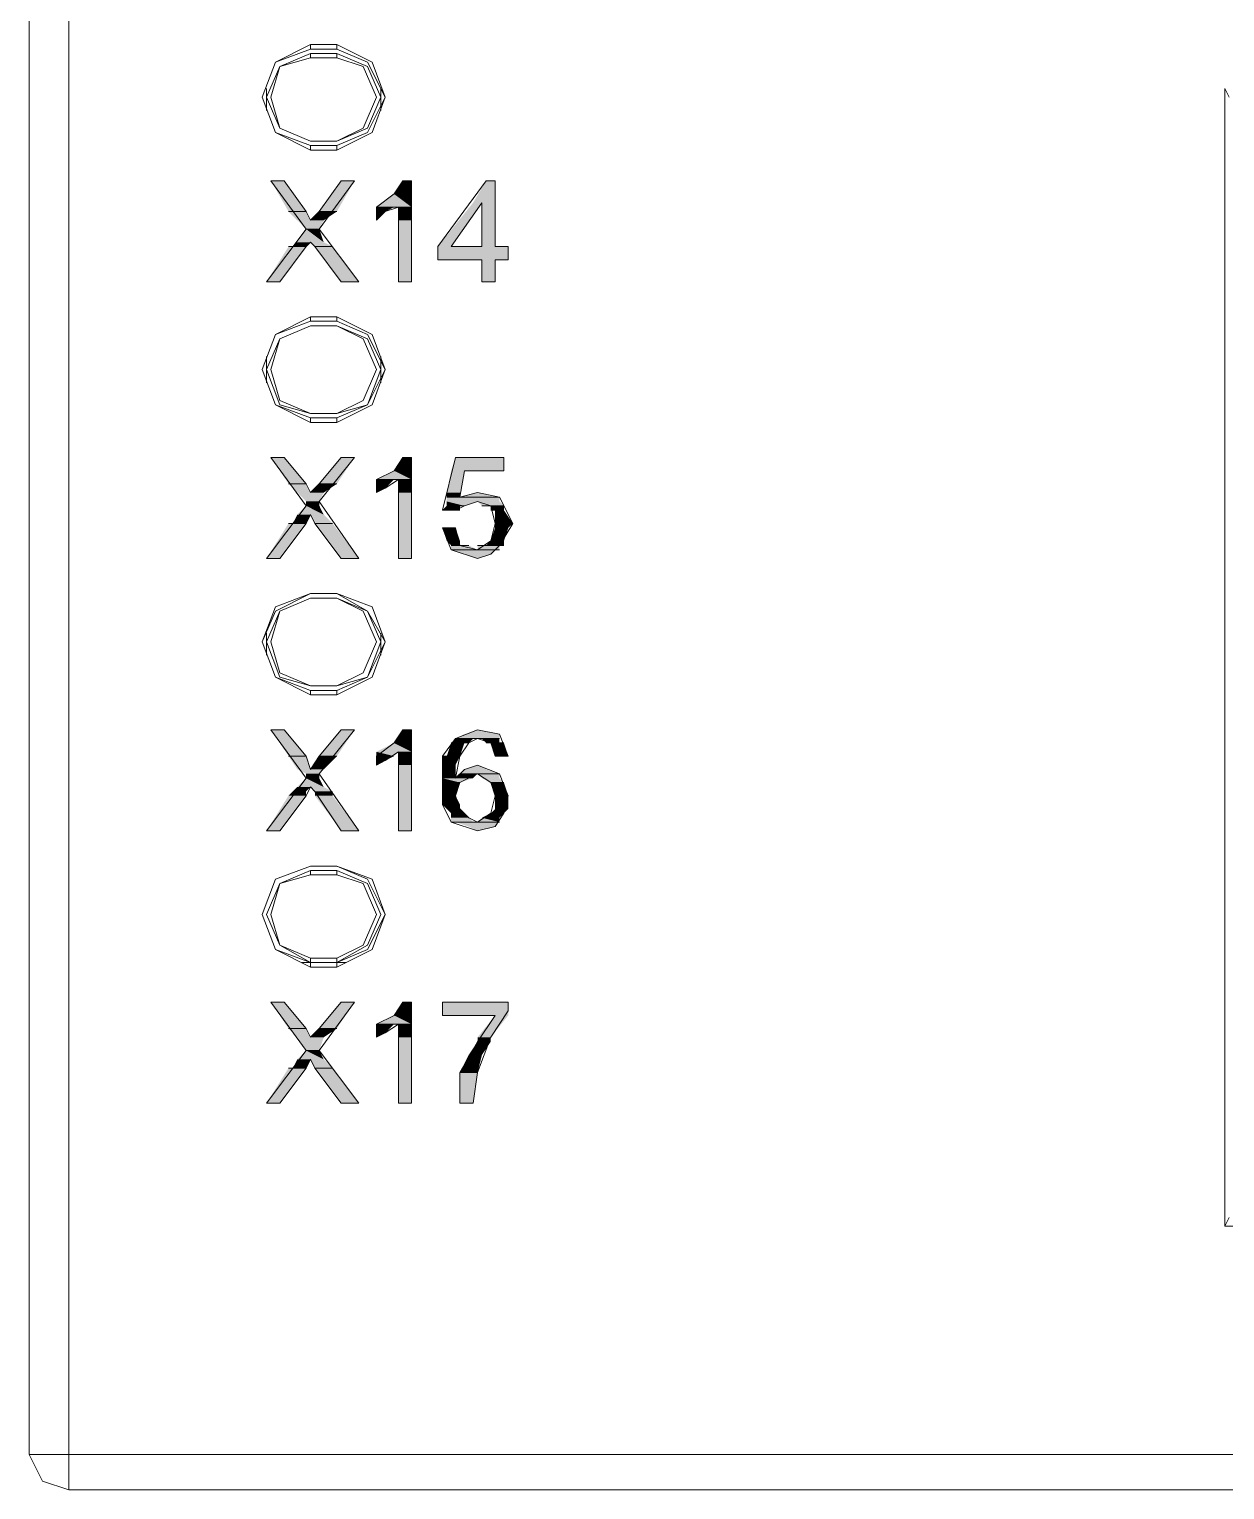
# Model space of a CAD drawing. Header units: millimetres. Extents: x 41 to 1635, y 11 to 1528.
# Drawn here: x 952.25 to 967.66, y 1108.11 to 1126.95 of the extents above; entities that cross this region are included whole.
import ezdxf

# ---------------------------------------------------------------- set-up
doc = ezdxf.new("R2010")
doc.units = ezdxf.units.MM
doc.header["$LTSCALE"] = 8
for name, color, linetype in [('Layer1', 3, 'CONTINUOUS'), ('PDF_Geometry', 7, 'CONTINUOUS'), ('PDF_Solid Fills', 7, 'CONTINUOUS')]:
    doc.layers.add(name, color=color, linetype=linetype)

# ---------------------------------------------------------------- blocks, each defined once
blk = doc.blocks.new('28SS211R')
at = {"layer": 'PDF_Geometry', "lineweight": 9}
for points in [[(0.177, 0.185), (0.177, -90.174), (45.384, -90.174), (45.894, -90.174)], [(45.894, -0.269), (-0.333, -0.269), (-0.333, -89.721)], [(3.292, -72.896), (2.839, -72.669), (2.669, -72.216), (2.839, -71.762), (3.292, -71.536), (3.292, -71.593)], [(3.632, -71.593), (3.632, -71.536), (3.292, -71.536)], [(3.632, -71.536), (4.086, -71.762), (4.255, -72.216), (4.086, -72.669), (3.632, -72.896), (3.632, -72.839)], [(3.292, -71.593), (2.839, -71.762), (2.669, -72.216), (2.839, -72.669), (3.292, -72.839)], [(3.292, -72.782), (2.896, -72.612), (2.726, -72.216), (2.896, -71.819), (3.292, -71.649), (3.292, -71.706)], [(3.292, -71.706), (2.896, -71.819), (2.783, -72.216), (2.896, -72.612), (3.292, -72.782)], [(3.632, -71.593), (3.292, -71.593)], [(3.632, -71.706), (3.632, -71.649), (3.292, -71.649)], [(3.632, -71.706), (3.292, -71.706)], [(3.632, -72.839), (4.029, -72.669), (4.255, -72.216), (4.029, -71.762), (3.632, -71.593)], [(3.632, -71.706), (3.972, -71.819), (4.142, -72.216), (3.972, -72.612), (3.632, -72.782), (4.029, -72.612), (4.199, -72.216), (4.029, -71.819), (3.632, -71.649)], [(2.726, -72.386), (2.726, -72.102)], [(4.199, -72.386), (4.199, -72.102)], [(15.076, -86.775), (15.076, -72.102), (15.133, -72.216)], [(3.292, -72.782), (3.292, -72.782)], [(3.292, -72.839), (3.292, -72.896), (3.632, -72.896)], [(3.292, -72.839), (3.632, -72.839)], [(3.632, -72.782), (3.632, -72.782)], [(3.292, -76.408), (2.839, -76.181), (2.669, -75.728), (2.839, -75.275), (3.292, -75.048), (3.292, -75.105)], [(3.292, -75.105), (2.839, -75.275), (2.669, -75.728), (2.839, -76.181), (3.292, -76.351)], [(3.632, -75.105), (3.632, -75.048), (3.292, -75.048)], [(3.632, -75.105), (3.292, -75.105)], [(3.632, -75.048), (4.086, -75.275), (4.255, -75.728), (4.086, -76.181), (3.632, -76.408), (3.632, -76.351)], [(3.632, -76.351), (4.029, -76.181), (4.255, -75.728), (4.029, -75.275), (3.632, -75.105)], [(3.292, -75.162), (3.292, -75.162)], [(3.632, -75.162), (3.632, -75.162)], [(2.726, -75.898), (2.726, -75.558)], [(4.199, -75.898), (4.199, -75.558)], [(3.292, -76.295), (3.292, -76.295)], [(3.292, -76.351), (3.292, -76.408), (3.632, -76.408)], [(3.292, -76.351), (3.632, -76.351)], [(3.632, -76.295), (3.632, -76.295)], [(3.292, -79.864), (2.839, -79.694), (2.669, -79.24), (2.839, -78.844), (3.292, -78.617), (2.839, -78.787), (2.669, -79.24), (2.839, -79.694), (3.292, -79.92)], [(3.292, -78.617), (3.292, -78.617)], [(3.292, -78.674), (3.292, -78.674)], [(3.632, -78.617), (3.632, -78.617)], [(3.632, -78.617), (4.086, -78.787), (4.255, -79.24), (4.086, -79.694), (3.632, -79.92), (3.632, -79.864)], [(3.632, -79.864), (4.029, -79.694), (4.255, -79.24), (4.029, -78.844), (3.632, -78.617)], [(3.632, -78.674), (3.632, -78.674)], [(2.726, -79.41), (2.726, -79.127)], [(4.199, -79.41), (4.199, -79.127)], [(3.292, -79.807), (3.292, -79.807)], [(3.292, -79.864), (3.292, -79.92), (3.632, -79.92)], [(3.292, -79.864), (3.632, -79.864)], [(3.632, -79.807), (3.632, -79.807)], [(3.292, -83.376), (2.839, -83.206), (2.669, -82.753), (2.839, -82.3), (3.292, -82.13), (2.839, -82.3), (2.669, -82.753), (2.839, -83.206), (3.292, -83.433)], [(3.292, -83.376), (2.896, -83.149), (2.726, -82.753), (2.896, -82.356), (3.292, -82.186), (3.292, -82.243)], [(3.292, -82.243), (2.896, -82.356), (2.783, -82.753), (2.896, -83.149), (3.292, -83.319)], [(3.292, -82.13), (3.292, -82.13)], [(3.632, -82.243), (3.632, -82.186), (3.292, -82.186)], [(3.632, -82.243), (3.292, -82.243)], [(3.632, -82.13), (3.632, -82.13)], [(3.632, -82.13), (4.086, -82.3), (4.255, -82.753), (4.086, -83.206), (3.632, -83.433), (3.632, -83.376), (3.632, -83.319)], [(3.632, -82.186), (4.029, -82.356), (4.199, -82.753), (4.029, -83.149), (3.632, -83.376), (4.029, -83.206), (4.255, -82.753), (4.029, -82.3), (3.632, -82.13)], [(3.632, -83.319), (3.972, -83.149), (4.142, -82.753), (3.972, -82.356), (3.632, -82.243)], [(3.179, -83.376), (3.746, -83.376)], [(3.292, -83.319), (3.292, -83.376), (3.292, -83.433), (3.632, -83.433)], [(3.292, -83.319), (3.632, -83.319)], [(5.672, -84.056), (4.992, -84.056), (4.992, -83.886), (5.842, -83.886), (5.842, -83.999), (5.615, -84.339), (5.445, -84.792)], [(5.672, -84.056), (5.445, -84.396), (5.219, -84.792), (5.219, -85.189), (5.388, -85.189), (5.445, -84.792)], [(15.133, -86.662), (15.076, -86.775), (28.502, -86.775)], [(0.177, -90.174), (-0.163, -90.061), (-0.333, -89.721), (45.894, -89.721)]]:
    blk.add_lwpolyline(points, dxfattribs=at)
for points in [[(3.632, -72.782), (3.292, -72.782)], [(2.896, -74.595), (3.236, -74.142), (3.292, -74.085), (3.349, -74.142), (3.689, -74.595), (3.916, -74.595), (3.406, -73.915), (3.859, -73.292), (3.689, -73.292), (3.406, -73.689), (3.292, -73.802), (3.236, -73.689), (2.952, -73.292), (2.783, -73.292), (3.236, -73.915), (2.726, -74.595)], [(2.783, -73.292), (2.952, -73.292)], [(3.689, -73.292), (3.859, -73.292)], [(4.595, -73.292), (4.482, -73.292), (4.369, -73.462), (4.142, -73.632), (4.142, -73.802), (4.255, -73.689), (4.425, -73.632), (4.425, -74.595), (4.595, -74.595)], [(4.482, -73.292), (4.595, -73.292)], [(5.672, -74.595), (5.672, -74.312), (5.842, -74.312), (5.842, -74.142), (5.672, -74.142), (5.672, -73.292), (5.558, -73.292), (4.935, -74.142), (4.935, -74.312), (5.502, -74.312), (5.502, -74.595)], [(5.558, -73.292), (5.672, -73.292)], [(4.142, -73.632), (4.369, -73.632)], [(4.142, -73.632), (4.425, -73.632), (4.369, -73.632)], [(4.425, -73.632), (4.595, -73.632)], [(4.425, -73.632), (4.595, -73.632)], [(5.105, -74.142), (5.502, -73.575), (5.502, -74.142)], [(3.009, -73.689), (3.236, -73.689)], [(3.009, -73.689), (3.236, -73.689)], [(3.406, -73.689), (3.632, -73.689)], [(3.406, -73.689), (3.632, -73.689)], [(3.236, -73.915), (3.406, -73.915)], [(3.236, -73.915), (3.406, -73.915)], [(3.066, -74.142), (3.009, -74.142), (3.236, -74.142)], [(3.066, -74.142), (3.236, -74.142)], [(3.349, -74.142), (3.576, -74.142)], [(3.349, -74.142), (3.576, -74.142)], [(5.105, -74.142), (5.502, -74.142)], [(5.672, -74.142), (5.842, -74.142)], [(4.935, -74.312), (5.502, -74.312)], [(5.672, -74.312), (5.842, -74.312)], [(2.726, -74.595), (2.896, -74.595)], [(3.689, -74.595), (3.916, -74.595)], [(4.425, -74.595), (4.595, -74.595)], [(5.502, -74.595), (5.672, -74.595)], [(3.292, -76.295), (2.896, -76.125), (2.783, -75.728), (2.896, -75.332), (3.292, -75.162), (2.896, -75.332), (2.726, -75.728), (2.896, -76.181)], [(3.292, -75.162), (3.632, -75.162)], [(3.632, -75.162), (3.972, -75.332), (4.142, -75.728), (3.972, -76.125), (3.632, -76.295), (4.029, -76.181), (4.199, -75.728), (4.029, -75.332)], [(3.632, -76.295), (3.292, -76.295)], [(2.896, -78.164), (3.236, -77.711), (3.292, -77.598), (3.349, -77.711), (3.689, -78.164), (3.916, -78.164), (3.406, -77.428), (3.859, -76.861), (3.689, -76.861), (3.406, -77.201), (3.292, -77.314), (3.236, -77.201), (2.952, -76.861), (2.783, -76.861), (3.236, -77.484), (2.726, -78.164)], [(2.783, -76.861), (2.952, -76.861)], [(3.689, -76.861), (3.859, -76.861)], [(4.595, -76.861), (4.482, -76.861), (4.369, -77.031), (4.142, -77.144), (4.142, -77.314), (4.255, -77.258), (4.425, -77.144), (4.425, -78.164), (4.595, -78.164)], [(4.482, -76.861), (4.595, -76.861)], [(5.105, -78.051), (5.445, -78.164), (5.615, -78.107), (5.728, -77.994), (5.898, -77.711), (5.728, -77.371), (5.445, -77.314), (5.219, -77.371), (5.275, -77.031), (5.785, -77.031), (5.785, -76.861), (5.162, -76.861), (4.992, -77.541), (5.162, -77.541), (5.275, -77.484), (5.445, -77.428), (5.615, -77.484), (5.672, -77.711), (5.615, -77.938), (5.445, -78.051), (5.219, -77.994), (5.162, -77.768), (4.992, -77.768)], [(5.162, -76.861), (5.785, -76.861)], [(5.275, -77.031), (5.785, -77.031)], [(3.009, -77.201), (3.236, -77.201)], [(3.009, -77.201), (3.236, -77.201)], [(3.406, -77.201), (3.632, -77.201)], [(3.406, -77.201), (3.632, -77.201)], [(4.142, -77.144), (4.369, -77.144)], [(4.142, -77.144), (4.425, -77.144), (4.369, -77.144)], [(4.425, -77.144), (4.595, -77.144)], [(4.425, -77.144), (4.595, -77.144)], [(5.049, -77.371), (5.728, -77.371)], [(5.049, -77.371), (5.728, -77.371)], [(4.992, -77.541), (5.219, -77.541), (5.162, -77.541)], [(5.049, -77.484), (5.219, -77.484)], [(5.049, -77.484), (5.275, -77.484), (5.219, -77.484)], [(5.502, -77.484), (5.785, -77.484)], [(5.502, -77.484), (5.785, -77.484)], [(5.615, -77.541), (5.785, -77.541)], [(5.615, -77.541), (5.785, -77.541)], [(3.066, -77.711), (3.009, -77.711), (3.236, -77.711)], [(3.066, -77.711), (3.236, -77.711)], [(3.349, -77.711), (3.576, -77.711)], [(3.349, -77.711), (3.576, -77.711)], [(5.162, -77.768), (4.992, -77.768), (5.162, -77.768)], [(5.672, -77.711), (5.898, -77.711)], [(5.672, -77.711), (5.898, -77.711)], [(5.672, -77.768), (5.842, -77.768)], [(5.672, -77.768), (5.842, -77.768)], [(2.726, -78.164), (2.896, -78.164)], [(3.689, -78.164), (3.916, -78.164)], [(4.425, -78.164), (4.595, -78.164)], [(5.105, -77.994), (5.332, -77.994)], [(5.105, -77.994), (5.332, -77.994)], [(5.105, -78.051), (5.672, -78.051)], [(5.105, -78.051), (5.728, -78.051), (5.672, -78.051)], [(5.558, -77.994), (5.445, -77.994), (5.728, -77.994)], [(5.558, -77.994), (5.785, -77.994), (5.728, -77.994)], [(3.292, -79.807), (2.896, -79.637), (2.783, -79.24), (2.896, -78.844), (3.292, -78.674), (2.896, -78.844), (2.726, -79.24), (2.896, -79.694)], [(3.292, -78.617), (3.632, -78.617)], [(3.292, -78.674), (3.632, -78.674)], [(3.632, -78.674), (3.972, -78.844), (4.142, -79.24), (3.972, -79.637), (3.632, -79.807), (4.029, -79.694), (4.199, -79.24), (4.029, -78.844)], [(3.632, -79.807), (3.292, -79.807)], [(2.896, -81.676), (3.236, -81.223), (3.292, -81.11), (3.349, -81.167), (3.689, -81.676), (3.916, -81.676), (3.406, -80.94), (3.859, -80.373), (3.689, -80.373), (3.406, -80.713), (3.292, -80.883), (3.236, -80.713), (2.952, -80.373), (2.783, -80.373), (3.236, -80.997), (2.726, -81.676)], [(2.783, -80.373), (2.952, -80.373)], [(3.689, -80.373), (3.859, -80.373)], [(4.595, -80.373), (4.482, -80.373), (4.369, -80.543), (4.142, -80.713), (4.142, -80.827), (4.255, -80.77), (4.425, -80.657), (4.425, -81.676), (4.595, -81.676)], [(4.482, -80.373), (4.595, -80.373)], [(5.728, -80.43), (5.445, -80.373), (5.162, -80.487), (4.992, -80.713), (4.992, -81.053), (4.992, -81.337), (5.105, -81.563), (5.445, -81.676), (5.672, -81.62), (5.785, -81.45), (5.842, -81.223), (5.728, -80.94), (5.445, -80.827), (5.275, -80.883), (5.162, -80.997), (5.219, -80.713), (5.332, -80.543), (5.445, -80.487), (5.615, -80.543), (5.672, -80.713), (5.842, -80.713)], [(5.105, -80.543), (5.275, -80.543)], [(5.105, -80.543), (5.332, -80.543), (5.275, -80.543)], [(5.162, -80.487), (5.388, -80.487)], [(5.162, -80.487), (5.445, -80.487), (5.388, -80.487)], [(5.445, -80.487), (5.728, -80.487)], [(5.445, -80.487), (5.728, -80.487)], [(5.558, -80.543), (5.785, -80.543)], [(5.558, -80.543), (5.785, -80.543)], [(3.009, -80.713), (3.236, -80.713)], [(3.009, -80.713), (3.236, -80.713)], [(3.406, -80.713), (3.632, -80.713)], [(3.406, -80.713), (3.632, -80.713)], [(5.049, -80.713), (4.992, -80.713), (5.219, -80.713)], [(5.049, -80.713), (5.219, -80.713)], [(5.049, -80.713), (5.219, -80.713)], [(5.049, -80.713), (5.219, -80.713)], [(5.049, -80.713), (5.219, -80.713)], [(5.049, -80.713), (5.219, -80.713)], [(5.672, -80.713), (5.672, -80.713)], [(5.672, -80.713), (5.842, -80.713), (5.672, -80.713)], [(5.672, -80.713), (5.672, -80.713)], [(4.992, -80.94), (5.162, -80.94)], [(4.992, -80.94), (5.162, -80.94)], [(5.219, -81.053), (5.445, -80.94), (5.615, -81.053), (5.672, -81.223), (5.615, -81.45), (5.445, -81.563), (5.332, -81.507), (5.219, -81.393), (5.162, -81.223)], [(5.219, -80.94), (5.728, -80.94)], [(5.219, -80.94), (5.728, -80.94)], [(4.992, -81.053), (5.219, -81.053)], [(4.992, -81.053), (5.219, -81.053)], [(4.992, -81.053), (5.219, -81.053)], [(4.992, -81.053), (5.219, -81.053)], [(5.615, -81.053), (5.785, -81.053)], [(5.615, -81.053), (5.785, -81.053)], [(5.615, -81.053), (5.785, -81.053)], [(5.615, -81.053), (5.785, -81.053)], [(4.992, -81.223), (5.162, -81.223)], [(4.992, -81.223), (5.162, -81.223)], [(4.992, -81.223), (5.162, -81.223)], [(4.992, -81.223), (5.162, -81.223)], [(5.672, -81.223), (5.842, -81.223)], [(5.672, -81.223), (5.842, -81.223)], [(5.672, -81.223), (5.842, -81.223)], [(5.672, -81.223), (5.842, -81.223)], [(5.105, -81.45), (5.275, -81.45)], [(5.105, -81.45), (5.275, -81.45)], [(5.615, -81.45), (5.785, -81.45)], [(5.615, -81.45), (5.785, -81.45)], [(2.726, -81.676), (2.896, -81.676)], [(3.689, -81.676), (3.916, -81.676)], [(4.425, -81.676), (4.595, -81.676)], [(5.105, -81.563), (5.445, -81.563)], [(5.105, -81.563), (5.445, -81.563)], [(5.445, -81.563), (5.728, -81.563)], [(5.445, -81.563), (5.728, -81.563)], [(3.292, -82.13), (3.632, -82.13)], [(3.632, -83.376), (3.292, -83.376)], [(2.896, -85.189), (3.236, -84.736), (3.292, -84.622), (3.349, -84.736), (3.689, -85.189), (3.916, -85.189), (3.406, -84.509), (3.859, -83.886), (3.689, -83.886), (3.406, -84.226), (3.292, -84.339), (3.236, -84.226), (2.952, -83.886), (2.783, -83.886), (3.236, -84.509), (2.726, -85.189)], [(2.783, -83.886), (2.952, -83.886)], [(3.689, -83.886), (3.859, -83.886)], [(4.595, -83.886), (4.482, -83.886), (4.369, -84.056), (4.142, -84.169), (4.142, -84.339), (4.255, -84.282), (4.425, -84.169), (4.425, -85.189), (4.595, -85.189)], [(4.482, -83.886), (4.595, -83.886)], [(4.992, -83.886), (5.842, -83.886)], [(4.142, -84.169), (4.369, -84.169)], [(4.142, -84.169), (4.425, -84.169), (4.369, -84.169)], [(4.425, -84.169), (4.595, -84.169)], [(4.425, -84.169), (4.595, -84.169)], [(4.992, -84.056), (5.672, -84.056)], [(3.009, -84.226), (3.236, -84.226)], [(3.009, -84.226), (3.236, -84.226)], [(3.406, -84.226), (3.632, -84.226)], [(3.406, -84.226), (3.632, -84.226)], [(3.236, -84.509), (3.406, -84.509)], [(3.236, -84.509), (3.406, -84.509)], [(3.066, -84.736), (3.009, -84.736), (3.236, -84.736)], [(3.066, -84.736), (3.236, -84.736)], [(3.349, -84.736), (3.576, -84.736)], [(3.349, -84.736), (3.576, -84.736)], [(5.219, -84.792), (5.445, -84.792)], [(5.219, -84.792), (5.445, -84.792)], [(2.726, -85.189), (2.896, -85.189)], [(3.689, -85.189), (3.916, -85.189)], [(4.425, -85.189), (4.595, -85.189)], [(5.219, -85.189), (5.388, -85.189)]]:
    blk.add_lwpolyline(points, close=True, dxfattribs=at)
at = {"layer": 'PDF_Solid Fills', "lineweight": 9, "transparency": 33554559}
for points in [[(2.783, -73.292), (3.009, -73.689), (3.236, -73.689)], [(2.783, -73.292), (2.952, -73.292), (3.236, -73.689)], [(3.689, -73.292), (3.406, -73.689), (3.632, -73.689)], [(3.689, -73.292), (3.859, -73.292), (3.632, -73.689)], [(4.369, -73.462), (4.142, -73.632), (4.595, -73.632)], [(4.482, -73.292), (4.369, -73.462), (4.595, -73.462)], [(4.369, -73.462), (4.595, -73.462), (4.595, -73.632)], [(4.482, -73.292), (4.595, -73.292), (4.595, -73.462)], [(5.558, -73.292), (5.388, -73.575), (5.672, -73.575)], [(5.558, -73.292), (5.672, -73.292), (5.672, -73.575)], [(4.142, -73.632), (4.142, -73.689), (4.255, -73.689)], [(4.142, -73.632), (4.369, -73.632), (4.255, -73.689)], [(4.425, -73.632), (4.425, -73.689), (4.595, -73.689)], [(4.425, -73.632), (4.595, -73.632), (4.595, -73.689)], [(5.388, -73.575), (4.935, -74.142), (5.105, -74.142)], [(5.388, -73.575), (5.502, -73.575), (5.105, -74.142)], [(5.502, -73.575), (5.502, -74.142), (5.672, -74.142)], [(5.502, -73.575), (5.672, -73.575), (5.672, -74.142)], [(3.009, -73.689), (3.122, -73.802), (3.292, -73.802)], [(3.009, -73.689), (3.236, -73.689), (3.292, -73.802)], [(3.122, -73.802), (3.236, -73.915), (3.406, -73.915)], [(3.122, -73.802), (3.462, -73.802), (3.406, -73.915)], [(3.406, -73.689), (3.292, -73.802), (3.462, -73.802)], [(3.406, -73.689), (3.632, -73.689), (3.462, -73.802)], [(4.142, -73.689), (4.255, -73.689), (4.142, -73.802)], [(4.425, -73.689), (4.425, -73.802), (4.595, -73.802)], [(4.425, -73.689), (4.595, -73.689), (4.595, -73.802)], [(4.425, -73.802), (4.425, -74.595), (4.595, -74.595)], [(4.425, -73.802), (4.595, -73.802), (4.595, -74.595)], [(3.236, -73.915), (3.122, -74.085), (3.462, -74.085)], [(3.236, -73.915), (3.406, -73.915), (3.462, -74.085)], [(3.009, -74.142), (2.726, -74.595), (2.896, -74.595)], [(3.009, -74.142), (3.236, -74.142), (2.896, -74.595)], [(3.122, -74.085), (3.066, -74.142), (3.236, -74.142)], [(3.122, -74.085), (3.292, -74.085), (3.236, -74.142)], [(3.292, -74.085), (3.349, -74.142), (3.576, -74.142)], [(3.292, -74.085), (3.462, -74.085), (3.576, -74.142)], [(3.349, -74.142), (3.689, -74.595), (3.916, -74.595)], [(3.349, -74.142), (3.576, -74.142), (3.916, -74.595)], [(4.935, -74.142), (4.935, -74.312), (5.842, -74.312)], [(4.935, -74.142), (5.842, -74.142), (5.842, -74.312)], [(5.502, -74.312), (5.502, -74.595), (5.672, -74.595)], [(5.502, -74.312), (5.672, -74.312), (5.672, -74.595)], [(2.783, -76.861), (3.009, -77.201), (3.236, -77.201)], [(2.783, -76.861), (2.952, -76.861), (3.236, -77.201)], [(3.689, -76.861), (3.406, -77.201), (3.632, -77.201)], [(3.689, -76.861), (3.859, -76.861), (3.632, -77.201)], [(4.369, -77.031), (4.142, -77.144), (4.595, -77.144)], [(4.482, -76.861), (4.369, -77.031), (4.595, -77.031)], [(4.369, -77.031), (4.595, -77.031), (4.595, -77.144)], [(4.482, -76.861), (4.595, -76.861), (4.595, -77.031)], [(5.105, -77.031), (5.049, -77.314), (5.219, -77.314)], [(5.162, -76.861), (5.105, -77.031), (5.785, -77.031)], [(5.105, -77.031), (5.275, -77.031), (5.219, -77.314)], [(5.162, -76.861), (5.785, -76.861), (5.785, -77.031)], [(3.009, -77.201), (3.122, -77.314), (3.292, -77.314)], [(3.009, -77.201), (3.236, -77.201), (3.292, -77.314)], [(3.406, -77.201), (3.292, -77.314), (3.462, -77.314)], [(3.406, -77.201), (3.632, -77.201), (3.462, -77.314)], [(4.142, -77.144), (4.142, -77.258), (4.255, -77.258)], [(4.142, -77.144), (4.369, -77.144), (4.255, -77.258)], [(4.425, -77.144), (4.425, -77.258), (4.595, -77.258)], [(4.425, -77.144), (4.595, -77.144), (4.595, -77.258)], [(3.122, -77.314), (3.236, -77.428), (3.406, -77.428)], [(3.122, -77.314), (3.462, -77.314), (3.406, -77.428)], [(4.142, -77.258), (4.255, -77.258), (4.142, -77.314)], [(4.425, -77.258), (4.425, -77.314), (4.595, -77.314)], [(4.425, -77.258), (4.595, -77.258), (4.595, -77.314)], [(4.425, -77.314), (4.425, -78.164), (4.595, -78.164)], [(4.425, -77.314), (4.595, -77.314), (4.595, -78.164)], [(5.049, -77.314), (5.049, -77.371), (5.219, -77.371)], [(5.049, -77.314), (5.219, -77.314), (5.219, -77.371)], [(5.049, -77.371), (5.049, -77.428), (5.728, -77.428)], [(5.049, -77.371), (5.728, -77.371), (5.728, -77.428)], [(5.445, -77.314), (5.219, -77.371), (5.672, -77.371)], [(3.122, -77.598), (3.066, -77.711), (3.236, -77.711)], [(3.236, -77.484), (3.122, -77.598), (3.462, -77.598)], [(3.122, -77.598), (3.292, -77.598), (3.236, -77.711)], [(3.236, -77.428), (3.236, -77.484), (3.406, -77.484)], [(3.236, -77.428), (3.406, -77.428), (3.406, -77.484)], [(3.236, -77.484), (3.406, -77.484), (3.462, -77.598)], [(3.292, -77.598), (3.349, -77.711), (3.576, -77.711)], [(3.292, -77.598), (3.462, -77.598), (3.576, -77.711)], [(5.049, -77.484), (4.992, -77.541), (5.219, -77.541)], [(5.049, -77.428), (5.049, -77.484), (5.275, -77.484)], [(5.049, -77.428), (5.445, -77.428), (5.275, -77.484)], [(5.049, -77.484), (5.219, -77.484), (5.219, -77.541)], [(5.445, -77.428), (5.502, -77.484), (5.785, -77.484)], [(5.445, -77.428), (5.728, -77.428), (5.785, -77.484)], [(5.615, -77.484), (5.615, -77.541), (5.785, -77.541)], [(5.615, -77.484), (5.785, -77.484), (5.785, -77.541)], [(5.672, -77.541), (5.672, -77.711), (5.898, -77.711)], [(5.672, -77.541), (5.785, -77.541), (5.898, -77.711)], [(3.009, -77.711), (2.726, -78.164), (2.896, -78.164)], [(3.009, -77.711), (3.236, -77.711), (2.896, -78.164)], [(3.349, -77.711), (3.689, -78.164), (3.916, -78.164)], [(3.349, -77.711), (3.576, -77.711), (3.916, -78.164)], [(4.992, -77.768), (5.049, -77.938), (5.219, -77.938)], [(4.992, -77.768), (5.162, -77.768), (5.219, -77.938)], [(5.672, -77.768), (5.615, -77.938), (5.785, -77.938)], [(5.672, -77.711), (5.672, -77.768), (5.842, -77.768)], [(5.672, -77.711), (5.898, -77.711), (5.842, -77.768)], [(5.672, -77.768), (5.842, -77.768), (5.785, -77.938)], [(5.049, -77.937), (5.105, -77.994), (5.219, -77.994)], [(5.049, -77.937), (5.219, -77.937), (5.219, -77.994)], [(5.615, -77.937), (5.558, -77.994), (5.785, -77.994)], [(5.615, -77.937), (5.785, -77.937), (5.785, -77.994)], [(5.105, -77.994), (5.105, -78.051), (5.445, -78.051)], [(5.105, -77.994), (5.332, -77.994), (5.445, -78.051)], [(5.105, -78.051), (5.275, -78.107), (5.615, -78.107)], [(5.105, -78.051), (5.672, -78.051), (5.615, -78.107)], [(5.275, -78.107), (5.615, -78.107), (5.445, -78.164)], [(5.445, -77.994), (5.445, -78.051), (5.728, -78.051)], [(5.445, -77.994), (5.728, -77.994), (5.728, -78.051)], [(2.783, -80.373), (3.009, -80.713), (3.236, -80.713)], [(2.783, -80.373), (2.952, -80.373), (3.236, -80.713)], [(3.689, -80.373), (3.406, -80.713), (3.632, -80.713)], [(3.689, -80.373), (3.859, -80.373), (3.632, -80.713)], [(4.482, -80.373), (4.369, -80.543), (4.595, -80.543)], [(4.482, -80.373), (4.595, -80.373), (4.595, -80.543)], [(5.275, -80.43), (5.162, -80.487), (5.728, -80.487)], [(5.445, -80.373), (5.275, -80.43), (5.728, -80.43)], [(5.275, -80.43), (5.728, -80.43), (5.728, -80.487)], [(4.369, -80.543), (4.142, -80.657), (4.595, -80.657)], [(4.369, -80.543), (4.595, -80.543), (4.595, -80.657)], [(5.105, -80.543), (5.049, -80.713), (5.219, -80.713)], [(5.162, -80.487), (5.105, -80.543), (5.332, -80.543)], [(5.105, -80.543), (5.275, -80.543), (5.219, -80.713)], [(5.162, -80.487), (5.388, -80.487), (5.332, -80.543)], [(5.502, -80.487), (5.558, -80.543), (5.728, -80.543)], [(5.502, -80.487), (5.728, -80.487), (5.728, -80.543)], [(5.615, -80.543), (5.672, -80.713), (5.842, -80.713)], [(5.615, -80.543), (5.785, -80.543), (5.842, -80.713)], [(3.009, -80.713), (3.122, -80.883), (3.292, -80.883)], [(3.009, -80.713), (3.236, -80.713), (3.292, -80.883)], [(3.406, -80.713), (3.292, -80.883), (3.462, -80.883)], [(3.406, -80.713), (3.632, -80.713), (3.462, -80.883)], [(4.142, -80.657), (4.142, -80.713), (4.369, -80.713)], [(4.142, -80.657), (4.425, -80.657), (4.369, -80.713)], [(4.142, -80.713), (4.142, -80.77), (4.255, -80.77)], [(4.142, -80.713), (4.369, -80.713), (4.255, -80.77)], [(4.142, -80.77), (4.255, -80.77), (4.142, -80.827)], [(4.425, -80.657), (4.425, -80.713), (4.595, -80.713)], [(4.425, -80.657), (4.595, -80.657), (4.595, -80.713)], [(4.425, -80.713), (4.425, -80.77), (4.595, -80.77)], [(4.425, -80.713), (4.595, -80.713), (4.595, -80.77)], [(4.425, -80.77), (4.425, -80.827), (4.595, -80.827)], [(4.425, -80.77), (4.595, -80.77), (4.595, -80.827)], [(4.992, -80.713), (4.992, -80.827), (5.162, -80.827)], [(4.992, -80.713), (5.219, -80.713), (5.162, -80.827)], [(3.122, -80.883), (3.236, -80.94), (3.406, -80.94)], [(3.122, -80.883), (3.462, -80.883), (3.406, -80.94)], [(3.236, -80.997), (3.122, -81.11), (3.462, -81.11)], [(3.236, -80.94), (3.236, -80.997), (3.406, -80.997)], [(3.236, -80.94), (3.406, -80.94), (3.406, -80.997)], [(3.236, -80.997), (3.406, -80.997), (3.462, -81.11)], [(4.425, -80.827), (4.425, -81.676), (4.595, -81.676)], [(4.425, -80.827), (4.595, -80.827), (4.595, -81.676)], [(4.992, -80.827), (4.992, -80.883), (5.162, -80.883)], [(4.992, -80.827), (5.162, -80.827), (5.162, -80.883)], [(4.992, -80.883), (4.992, -80.94), (5.162, -80.94)], [(4.992, -80.883), (5.162, -80.883), (5.162, -80.94)], [(4.992, -80.94), (4.992, -80.997), (5.162, -80.997)], [(4.992, -80.94), (5.162, -80.94), (5.162, -80.997)], [(4.992, -80.997), (4.992, -81.053), (5.219, -81.053)], [(4.992, -80.997), (5.388, -80.997), (5.219, -81.053)], [(5.219, -80.94), (5.162, -80.997), (5.388, -80.997)], [(5.275, -80.883), (5.219, -80.94), (5.728, -80.94)], [(5.219, -80.94), (5.445, -80.94), (5.388, -80.997)], [(5.445, -80.827), (5.275, -80.883), (5.558, -80.883)], [(5.275, -80.883), (5.558, -80.883), (5.728, -80.94)], [(5.445, -80.94), (5.502, -80.997), (5.728, -80.997)], [(5.445, -80.94), (5.728, -80.94), (5.728, -80.997)], [(5.502, -80.997), (5.615, -81.053), (5.785, -81.053)], [(5.502, -80.997), (5.728, -80.997), (5.785, -81.053)], [(3.066, -81.167), (3.009, -81.223), (3.236, -81.223)], [(3.122, -81.11), (3.066, -81.167), (3.236, -81.167)], [(3.066, -81.167), (3.236, -81.167), (3.236, -81.223)], [(3.122, -81.11), (3.292, -81.11), (3.236, -81.167)], [(3.292, -81.11), (3.349, -81.167), (3.576, -81.167)], [(3.292, -81.11), (3.462, -81.11), (3.576, -81.167)], [(3.349, -81.167), (3.349, -81.223), (3.576, -81.223)], [(3.349, -81.167), (3.576, -81.167), (3.576, -81.223)], [(4.992, -81.053), (4.992, -81.223), (5.162, -81.223)], [(4.992, -81.053), (5.219, -81.053), (5.162, -81.223)], [(5.615, -81.053), (5.672, -81.223), (5.842, -81.223)], [(5.615, -81.053), (5.785, -81.053), (5.842, -81.223)], [(3.009, -81.223), (2.726, -81.676), (2.896, -81.676)], [(3.009, -81.223), (3.236, -81.223), (2.896, -81.676)], [(3.349, -81.223), (3.689, -81.676), (3.916, -81.676)], [(3.349, -81.223), (3.576, -81.223), (3.916, -81.676)], [(4.992, -81.223), (4.992, -81.337), (5.219, -81.337)], [(4.992, -81.223), (5.162, -81.223), (5.219, -81.337)], [(4.992, -81.337), (5.049, -81.393), (5.219, -81.393)], [(4.992, -81.337), (5.219, -81.337), (5.219, -81.393)], [(5.672, -81.223), (5.672, -81.337), (5.842, -81.337)], [(5.672, -81.223), (5.842, -81.223), (5.842, -81.337)], [(5.672, -81.337), (5.672, -81.393), (5.842, -81.393)], [(5.672, -81.337), (5.842, -81.337), (5.842, -81.393)], [(5.049, -81.393), (5.105, -81.45), (5.275, -81.45)], [(5.049, -81.393), (5.219, -81.393), (5.275, -81.45)], [(5.105, -81.45), (5.105, -81.507), (5.332, -81.507)], [(5.105, -81.45), (5.275, -81.45), (5.332, -81.507)], [(5.105, -81.507), (5.105, -81.563), (5.388, -81.563)], [(5.105, -81.507), (5.332, -81.507), (5.388, -81.563)], [(5.502, -81.507), (5.445, -81.563), (5.728, -81.563)], [(5.615, -81.45), (5.502, -81.507), (5.728, -81.507)], [(5.502, -81.507), (5.728, -81.507), (5.728, -81.563)], [(5.672, -81.393), (5.615, -81.45), (5.785, -81.45)], [(5.615, -81.45), (5.785, -81.45), (5.728, -81.507)], [(5.672, -81.393), (5.842, -81.393), (5.785, -81.45)], [(5.162, -81.563), (5.332, -81.62), (5.672, -81.62)], [(5.162, -81.563), (5.728, -81.563), (5.672, -81.62)], [(5.332, -81.62), (5.672, -81.62), (5.445, -81.676)], [(2.783, -83.886), (3.009, -84.226), (3.236, -84.226)], [(2.783, -83.886), (2.952, -83.886), (3.236, -84.226)], [(3.689, -83.886), (3.406, -84.226), (3.632, -84.226)], [(3.689, -83.886), (3.859, -83.886), (3.632, -84.226)], [(4.482, -83.886), (4.369, -84.056), (4.595, -84.056)], [(4.482, -83.886), (4.595, -83.886), (4.595, -84.056)], [(4.992, -83.886), (4.992, -83.999), (5.842, -83.999)], [(4.992, -83.886), (5.842, -83.886), (5.842, -83.999)], [(4.992, -83.999), (4.992, -84.056), (5.842, -84.056)], [(4.992, -83.999), (5.842, -83.999), (5.842, -84.056)], [(4.369, -84.056), (4.142, -84.169), (4.595, -84.169)], [(4.142, -84.169), (4.142, -84.282), (4.255, -84.282)], [(4.142, -84.169), (4.369, -84.169), (4.255, -84.282)], [(4.369, -84.056), (4.595, -84.056), (4.595, -84.169)], [(4.425, -84.169), (4.425, -84.282), (4.595, -84.282)], [(4.425, -84.169), (4.595, -84.169), (4.595, -84.282)], [(5.672, -84.056), (5.445, -84.339), (5.615, -84.339)], [(5.672, -84.056), (5.842, -84.056), (5.615, -84.339)], [(3.009, -84.226), (3.122, -84.339), (3.292, -84.339)], [(3.009, -84.226), (3.236, -84.226), (3.292, -84.339)], [(3.122, -84.339), (3.236, -84.509), (3.406, -84.509)], [(3.122, -84.339), (3.462, -84.339), (3.406, -84.509)], [(3.406, -84.226), (3.292, -84.339), (3.462, -84.339)], [(3.406, -84.226), (3.632, -84.226), (3.462, -84.339)], [(4.142, -84.282), (4.255, -84.282), (4.142, -84.339)], [(4.425, -84.282), (4.425, -84.339), (4.595, -84.339)], [(4.425, -84.282), (4.595, -84.282), (4.595, -84.339)], [(4.425, -84.339), (4.425, -85.189), (4.595, -85.189)], [(4.425, -84.339), (4.595, -84.339), (4.595, -85.189)], [(5.445, -84.339), (5.445, -84.396), (5.615, -84.396)], [(5.445, -84.339), (5.615, -84.339), (5.615, -84.396)], [(3.236, -84.509), (3.122, -84.622), (3.462, -84.622)], [(3.236, -84.509), (3.406, -84.509), (3.462, -84.622)], [(5.332, -84.566), (5.219, -84.792), (5.445, -84.792)], [(5.445, -84.396), (5.332, -84.566), (5.502, -84.566)], [(5.332, -84.566), (5.502, -84.566), (5.445, -84.792)], [(5.445, -84.396), (5.615, -84.396), (5.502, -84.566)], [(3.009, -84.736), (2.726, -85.189), (2.896, -85.189)], [(3.009, -84.736), (3.236, -84.736), (2.896, -85.189)], [(3.122, -84.622), (3.066, -84.736), (3.236, -84.736)], [(3.122, -84.622), (3.292, -84.622), (3.236, -84.736)], [(3.292, -84.622), (3.349, -84.736), (3.576, -84.736)], [(3.292, -84.622), (3.462, -84.622), (3.576, -84.736)], [(3.349, -84.736), (3.689, -85.189), (3.916, -85.189)], [(3.349, -84.736), (3.576, -84.736), (3.916, -85.189)], [(5.219, -84.792), (5.219, -85.189), (5.388, -85.189)], [(5.219, -84.792), (5.445, -84.792), (5.388, -85.189)]]:
    blk.add_solid(points, dxfattribs=at)

msp = doc.modelspace()

# ---------------------------------------------------------------- block references
at = {"layer": 'Layer1'}
msp.add_blockref('28SS211R', (952.583, 1198.284), dxfattribs=at)

doc.saveas('drawing.dxf')
